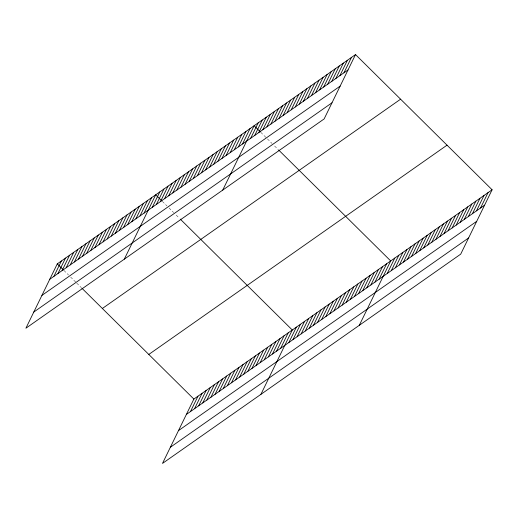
<?xml version="1.0" encoding="UTF-8"?>
<svg xmlns="http://www.w3.org/2000/svg" width="518" height="518" viewBox="0 0 518 518"><rect width="100%" height="100%" fill="white"/><g stroke="black" fill="none" stroke-linecap="round" stroke-linejoin="round"><path stroke-width="0.39" stroke-dasharray="2.59 1.94" d="M260.781 132.323L265.902 137.393M267.437 138.915L272.047 143.48M274.611 146.011L278.192 149.56M162.367 201.392L166.971 205.95M169.023 207.977L173.634 212.542M176.191 215.08L179.267 218.117M63.947 270.454L68.557 275.019M70.61 277.046L76.243 282.621M76.755 283.126L81.365 287.691"/><path stroke-width="0.78" d="M355.516 54.578L57.291 263.863L25.9 328.224L324.132 118.933L355.516 54.578L492.1 189.776L460.709 254.137L162.484 463.422L193.868 399.067L492.1 189.776M53.891 276.359L61.389 260.981M57.99 273.485L65.495 258.106M62.095 270.603L69.593 255.232M66.194 267.728L73.692 252.35M70.293 264.847L77.791 249.475M74.398 261.972L81.896 246.594M78.496 259.097L85.994 243.719M82.595 256.216L90.093 240.838M86.7 253.341L94.198 237.963M90.799 250.459L98.297 235.088M94.898 247.585L102.396 232.206M98.996 244.703L106.501 229.332M103.101 241.828L110.599 226.45M107.2 238.947L114.698 223.575M111.299 236.072L118.803 220.694M115.404 233.197L122.902 217.819M119.503 230.316L127.001 214.944M123.601 227.441L131.099 212.063M127.706 224.559L135.204 209.188M131.805 221.685L139.303 206.306M135.904 218.803L143.402 203.432M140.002 215.928L147.507 200.55M144.108 213.053L151.606 197.675M124.314 259.155L155.704 194.8L161.849 200.88M152.305 207.297L159.809 191.919M156.41 204.416L163.908 189.044M160.509 201.541L168.007 186.163M164.607 198.659L172.106 183.288M168.713 195.785L176.211 180.406M172.811 192.91L180.309 177.532M176.91 190.028L184.408 174.657M181.015 187.153L188.513 171.775M185.114 184.272L192.612 168.9M189.212 181.397L196.71 166.019M193.311 178.516L200.816 163.144M197.416 175.641L204.914 160.263M201.515 172.766L209.013 157.388M205.614 169.885L213.118 154.513M209.719 167.01L217.217 151.632M213.817 164.128L221.315 148.757M217.916 161.253L225.414 145.875M222.021 158.372L229.519 143M226.12 155.497L233.618 140.119M230.219 152.622L237.717 137.244M234.317 149.741L241.822 134.369M238.422 146.866L245.921 131.488M242.521 143.985L250.019 128.613M222.734 190.093L254.124 125.732L260.269 131.818M250.68 138.261L258.178 122.889M254.733 135.418L262.231 120.04M258.793 132.569L266.291 117.191M262.846 129.727L270.344 114.348M266.899 126.878L274.404 111.499M270.959 124.029L278.457 108.657M275.013 121.186L282.511 105.808M279.072 118.337L286.571 102.965M283.126 115.495L290.624 100.116M287.179 112.646L294.684 97.267M291.239 109.797L298.737 94.425M295.292 106.954L302.79 91.576M299.352 104.105L306.85 88.733M303.406 101.263L310.904 85.884M307.459 98.414L314.957 83.035M311.519 95.571L319.017 80.193M315.572 92.722L323.07 77.344M319.632 89.873L327.13 74.501M323.685 87.03L331.183 71.652M327.739 84.181L335.237 68.81M331.798 81.339L339.296 65.961M335.852 78.49L343.35 63.112M339.905 75.641L347.41 60.269M343.965 72.798L351.463 57.42M190.475 411.564L197.973 396.186M194.574 408.683L202.072 393.311M198.672 405.808L206.17 390.43M202.778 402.926L210.276 387.555M206.876 400.051L214.374 384.673M210.975 397.176L218.473 381.798M215.074 394.295L222.578 378.923M219.179 391.42L226.677 376.042M223.277 388.539L230.775 373.167M227.376 385.664L234.881 370.286M231.481 382.783L238.979 367.411M235.58 379.908L243.078 364.53M239.679 377.033L247.177 361.655M243.784 374.151L251.282 358.78M247.882 371.276L255.38 355.898M251.981 368.395L259.479 353.023M256.08 365.52L263.584 350.142M260.185 362.639L267.683 347.267M264.284 359.764L271.782 344.386M268.382 356.889L275.887 341.511M272.487 354.008L279.985 338.636M276.586 351.133L284.084 335.755M280.685 348.251L288.183 332.88M260.897 394.36L292.288 329.998L180.29 219.133M288.889 342.495L296.387 327.123M292.987 339.62L300.485 324.242M297.092 336.745L304.59 321.367M301.191 333.864L308.689 318.492M305.29 330.989L312.788 315.611M309.388 328.108L316.893 312.736M313.494 325.233L320.992 309.855M317.592 322.351L325.09 306.98M321.691 319.476L329.195 304.098M325.796 316.602L333.294 301.223M329.895 313.72L337.393 298.349M333.993 310.845L341.491 295.467M338.099 307.964L345.597 292.592M342.197 305.089L349.695 289.711M346.296 302.208L353.794 286.836M350.395 299.333L357.899 283.955M354.5 296.458L361.998 281.08M358.598 293.576L366.096 278.198M362.697 290.702L370.202 275.323M366.802 287.82L374.3 272.449M370.901 284.945L378.399 269.567M375 282.064L382.498 266.692M379.105 279.189L386.603 263.811M359.311 325.298L390.701 260.936L278.703 150.071M387.257 273.465L394.761 258.087M391.317 270.616L398.815 255.244M395.37 267.774L402.868 252.395M399.43 264.925L406.928 249.553M403.483 262.082L410.981 246.704M407.536 259.233L415.035 243.855M411.596 256.384L419.094 241.012M415.65 253.542L423.148 238.163M419.703 250.693L427.208 235.321M423.763 247.85L431.261 232.472M427.816 245.001L435.314 229.623M431.876 242.159L439.374 226.78M435.929 239.31L443.427 223.931M439.983 236.461L447.487 221.089M444.043 233.618L451.541 218.24M448.096 230.769L455.594 215.397M452.156 227.926L459.654 212.548M456.209 225.077L463.707 209.699M460.262 222.228L467.767 206.857M464.322 219.386L471.82 204.008M468.376 216.537L475.874 201.165M472.435 213.694L479.933 198.316M476.489 210.845L483.987 195.467M480.542 208.003L488.047 192.625M49.793 279.241L348.018 69.949M41.906 295.402L340.138 86.117M33.787 312.056L332.012 102.771M102.363 308.482L400.589 99.191M148.802 354.448L447.028 145.163M186.37 414.439L484.602 205.154M178.49 430.607L476.715 221.315M170.364 447.261L468.596 237.976M57.291 263.863L63.436 269.949M81.876 288.196L193.868 399.067"/></g></svg>
